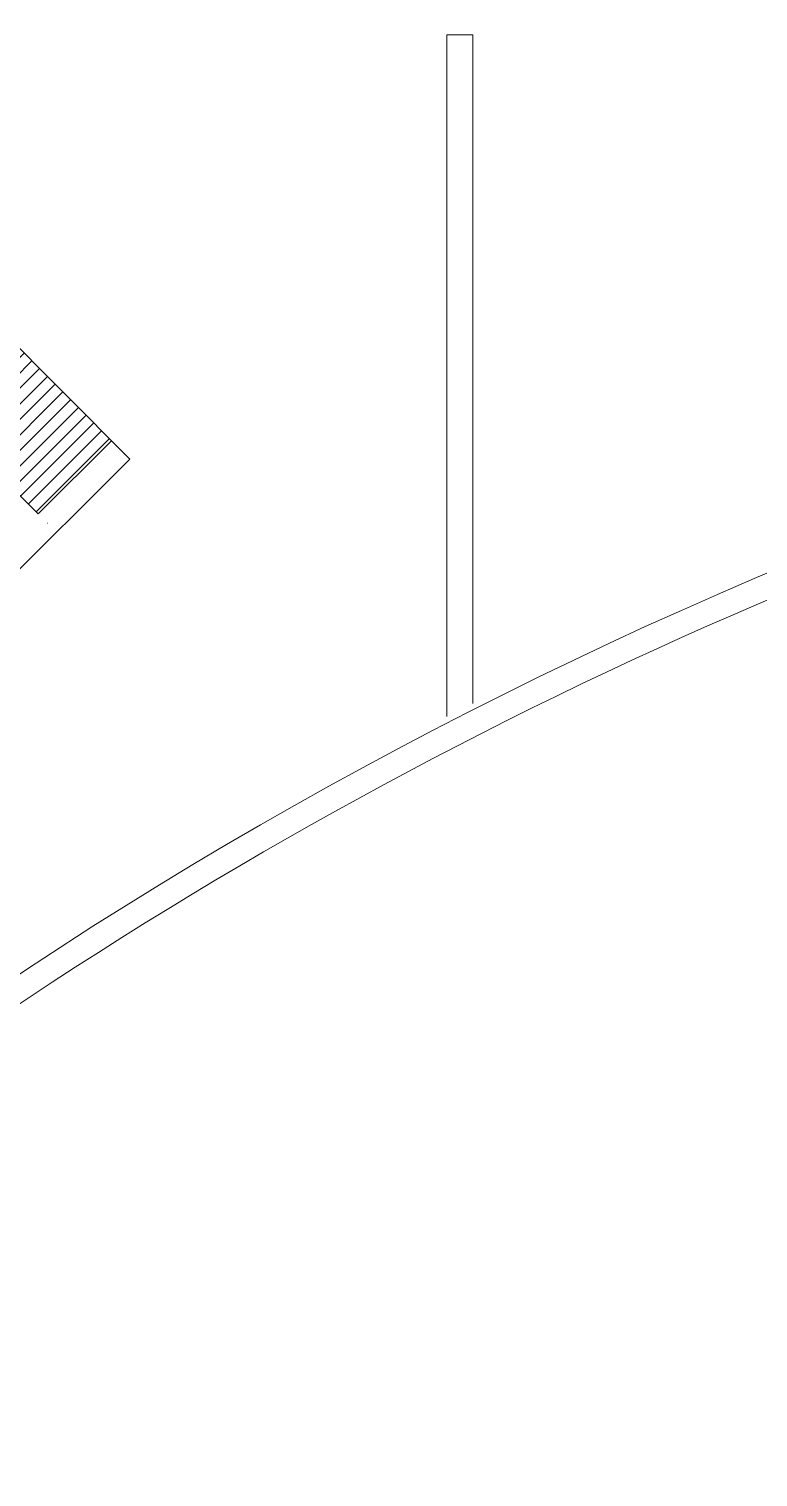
# Model space of a CAD drawing. Header units: millimetres. Extents: x 383 to 523, y 252 to 344.
# Drawn here: x 413.43 to 417.64, y 316.46 to 324.84 of the extents above; entities that cross this region are included whole.
import ezdxf

# ---------------------------------------------------------------- set-up
doc = ezdxf.new("R2010")
doc.units = ezdxf.units.MM
doc.header["$MEASUREMENT"] = 0
doc.linetypes.add('ACAD_ISO02W100', pattern=[15, 12, -3])
doc.linetypes.add('ACAD_ISO04W100', pattern=[30, 24, -3, 0, -3])
for name, color, linetype, lineweight in [('cubierta', 1, 'ACAD_ISO02W100', 15), ('ejes', 2, 'ACAD_ISO04W100', 13), ('muros', 5, 'Continuous', 30)]:
    doc.layers.add(name, color=color, linetype=linetype, lineweight=lineweight)
doc.layers.add('muebles', color=193, linetype='Continuous')

msp = doc.modelspace()

# ---------------------------------------------------------------- hatches: boundary and pattern name
at = {"layer": 'muebles', "linetype": 'Continuous'}
h = msp.add_hatch(dxfattribs=at)
h.set_pattern_fill('LINE', color=256, scale=0.02, angle=45, style=0)
h.set_pattern_definition([(45, (0, 0), (-0.04490128060534576, 0.04490128060534577), [])])
h.paths.add_polyline_path([(412.7887215556764, 325.8091141003727), (415.8423608487873, 325.8091141003727), (415.8423608487873, 326.4091141003727), (412.5396639606984, 326.4091141003727), (410.8282919073663, 324.692579853275), (413.4785270155651, 322.0353306916851), (413.9033513952936, 322.4590337084177), (411.6756229866511, 324.6926579736018)])
h.paths.add_polyline_path([(410.4970654257446, 321.9580384164047), (414.6233952549724, 321.9627660384835), (414.6253419228867, 320.2636890499779), (410.4990120936588, 320.2589614278992)], flags=9)

# ---------------------------------------------------------------- linework, layer by layer
at = {"layer": 'cubierta', "linetype": 'ACAD_ISO02W100', "lineweight": 18, "ltscale": 0.2}
msp.add_arc((428.3833703292282, 297.2423689416222), 32.25200000000006, 181.880508600255, 44.93436622723488, dxfattribs=at)
at = {"layer": 'ejes', "ltscale": 0.2}
msp.add_line((413.5314898926567, 321.9822276442191), (413.531659275296, 321.9823965797574), dxfattribs=at)
at = {"layer": 'muros', "lineweight": 18}
for p, q in [((415.9923608487873, 324.8091141003727), (415.8423608487873, 324.8091141003727)), ((415.8423608487873, 324.8091141003727), (415.8423608487873, 320.8614268586117)), ((415.9923608487873, 324.8091141003727), (415.9923608487873, 320.9377620679364)), ((413.4785270155651, 322.0353306916851), (410.8282919073663, 324.6925798532751)), ((414.0092771494768, 322.3528276134855), (411.6756229866511, 324.6926579736018)), ((413.4785270155651, 322.0353306916852), (413.9033513952937, 322.4590337084177)), ((413.0535916777268, 321.3996647613757), (414.0092771494769, 322.3528276134854)), ((413.4785270155651, 322.0353306916851), (413.4786963982045, 322.0354996272235))]:
    msp.add_line(p, q, dxfattribs=at)
for radius, start, end in [(26.54377084711212, 107.1088082394937, 169.7865170105677), (26.4, 107.2031248286081, 151.7316517668237)]:
    msp.add_arc((428.0311984041243, 297.2430714868483), radius, start, end, dxfattribs=at)

doc.saveas('drawing.dxf')
